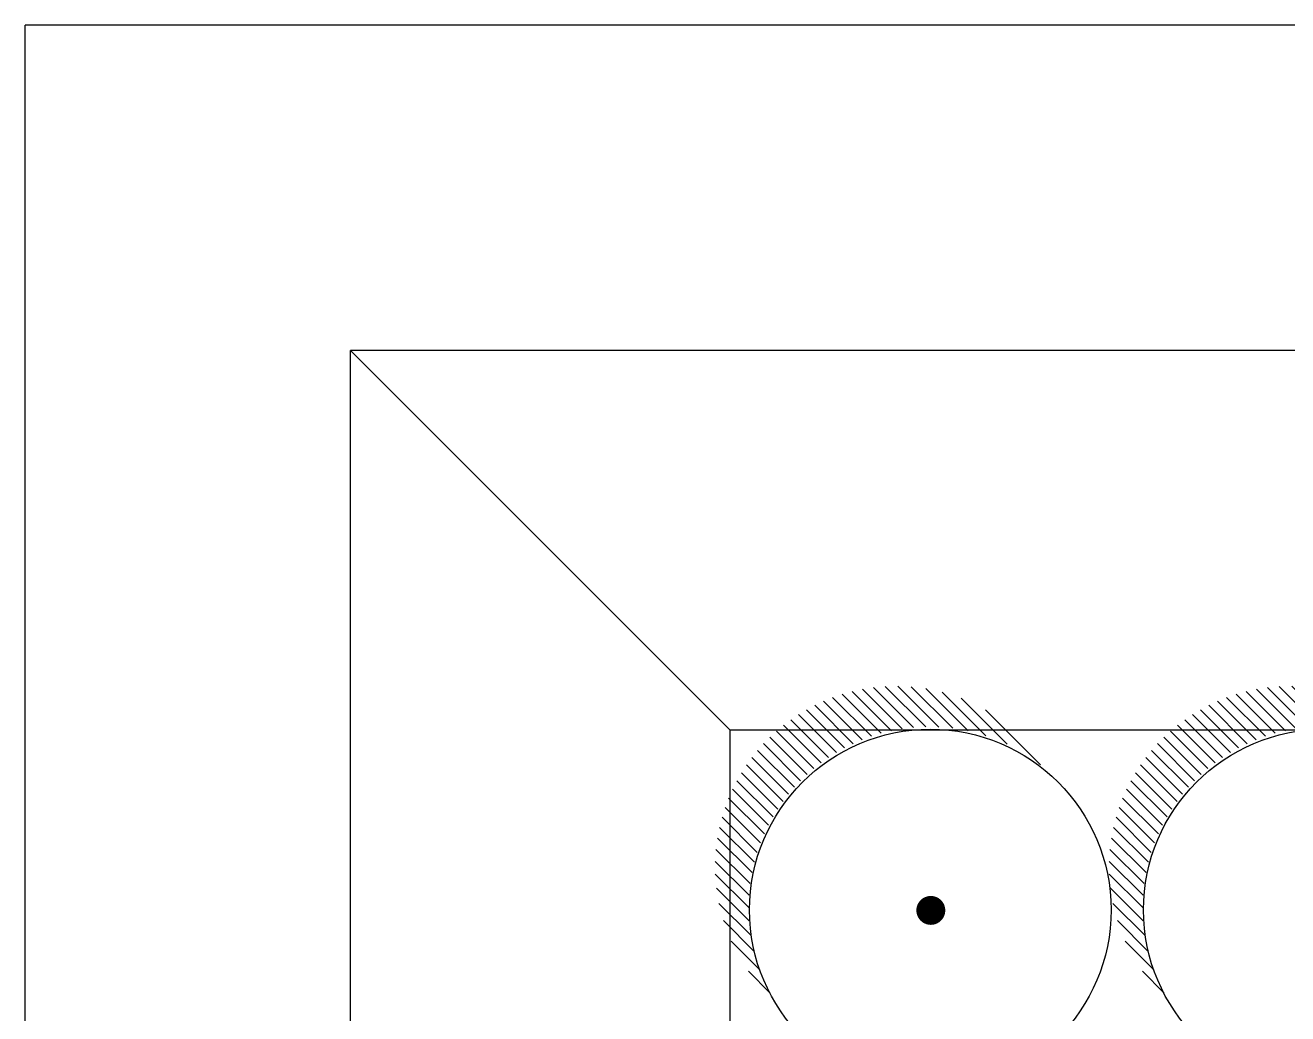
# Model space of a CAD drawing. Header units: inches. Extents: x 58 to 28157, y 27 to 25596.
# Drawn here: x 16098 to 16796, y 21212 to 21759 of the extents above; entities that cross this region are included whole.
import ezdxf

# ---------------------------------------------------------------- set-up
doc = ezdxf.new("R2010")
doc.units = ezdxf.units.IN
doc.header["$MEASUREMENT"] = 0
doc.linetypes.add('HIDDEN', pattern=[2, 1, -1])
for name, color, linetype in [('4', 4, 'Continuous'), ('ETC', 1, 'HIDDEN'), ('PLANT-01-SYMBOLS', 3, 'Continuous'), ('PLANT-02-SHADE', 9, 'Continuous')]:
    doc.layers.add(name, color=color, linetype=linetype)
doc.styles.get("Standard").update_dxf_attribs({"font": 'txt.shx', "bigfont": 'whgtxt.shx'})

# ---------------------------------------------------------------- blocks, each defined once
blk = doc.blocks.new('*X26')
at = {"color": 0}
for p, q in [((-3390.9991, 13032.294), (-3391.0595, 13032.3544)), ((-3390.9516, 13032.2111), (-3391.0306, 13032.2902)), ((-3390.9298, 13032.154), (-3391.0149, 13032.2391)), ((-3390.9175, 13032.1063), (-3391.0059, 13032.1947)), ((-3390.9106, 13032.0641), (-3391.0013, 13032.1548)), ((-3390.9075, 13032.0257), (-3390.9999, 13032.118)), ((-3390.9094, 13031.9568), (-3391.0043, 13032.0517)), ((-3390.9073, 13031.9901), (-3391.001, 13032.0838)), ((-3390.9135, 13031.9255), (-3391.0093, 13032.0213)), ((-3390.9192, 13031.8959), (-3391.0158, 13031.9925)), ((-3390.9263, 13031.8677), (-3391.0237, 13031.9651)), ((-3390.9445, 13031.8152), (-3391.0433, 13031.9139)), ((-3390.9348, 13031.8408), (-3391.0329, 13031.9389)), ((-3390.9554, 13031.7907), (-3391.0547, 13031.89)), ((-3390.9802, 13031.7447), (-3391.0806, 13031.8452)), ((-3390.9673, 13031.7672), (-3391.0672, 13031.8671)), ((-3390.994, 13031.7233), (-3391.095, 13031.8242)), ((-3391.0245, 13031.683), (-3391.1265, 13031.785)), ((-3391.0088, 13031.7027), (-3391.1103, 13031.8042)), ((-3391.0586, 13031.6464), (-3391.1616, 13031.7494)), ((-3391.0411, 13031.6643), (-3391.1436, 13031.7668)), ((-3391.6544, 13031.5704), (-3391.807, 13031.7231)), ((-3391.1164, 13031.5982), (-3391.2209, 13031.7027)), ((-3391.0963, 13031.6133), (-3391.2003, 13031.7173)), ((-3391.077, 13031.6294), (-3391.1805, 13031.7329)), ((-3391.5871, 13031.5385), (-3391.7147, 13031.6661)), ((-3391.1596, 13031.5706), (-3391.2651, 13031.6762)), ((-3391.1375, 13031.5839), (-3391.2426, 13031.6889)), ((-3391.5348, 13031.5216), (-3391.6558, 13031.6425)), ((-3391.2581, 13031.5277), (-3391.3662, 13031.6358)), ((-3391.2318, 13031.5367), (-3391.3392, 13031.6441)), ((-3391.2066, 13031.5469), (-3391.3134, 13031.6537)), ((-3391.1826, 13031.5582), (-3391.2887, 13031.6644)), ((-3391.4898, 13031.5119), (-3391.6072, 13031.6293)), ((-3391.4493, 13031.5068), (-3391.5643, 13031.6218)), ((-3391.4122, 13031.505), (-3391.5255, 13031.6183)), ((-3391.3777, 13031.5059), (-3391.4896, 13031.6177)), ((-3391.3453, 13031.5088), (-3391.456, 13031.6195)), ((-3391.3147, 13031.5136), (-3391.4245, 13031.6233)), ((-3391.2857, 13031.5199), (-3391.3946, 13031.6288))]:
    blk.add_line(p, q, dxfattribs=at)
blk = doc.blocks.new('XTREE-01')
at = {"layer": 'PLANT-01-SYMBOLS', "const_width": 0.04}
blk.add_lwpolyline([(-0.02, 0, 1), (0.02, 0, 1)], format="xyb", close=True, dxfattribs=at)
at = {"layer": 'PLANT-01-SYMBOLS'}
for points in [[(-0.0183, 0), (0.0183, 0)], [(0, 0.0194), (0, -0.0191)]]:
    blk.add_lwpolyline(points, dxfattribs=at)
blk.add_circle((0.0014, -0.0012), 0.5, dxfattribs=at)
at = {"layer": 'PLANT-02-SHADE'}
blk.add_blockref('*X26', (3391.5036, -13032.1257), dxfattribs=at)
at = {"layer": 'PLANT-01-SYMBOLS'}
for tag, p in [('NAME', (-0.4386, 0.0548)), ('SIZE', (-0.4386, -0.0619))]:
    blk.add_attdef(tag, p, '', height=0.07, dxfattribs=at)

msp = doc.modelspace()

# ---------------------------------------------------------------- linework, layer by layer
at = {"layer": '4'}
for p in [(21058.1, 21759.15), (16098.1, 21069.15)]:
    msp.add_line(p, (16098.1, 21759.15), dxfattribs=at)
at = {"layer": 'ETC', "linetype": 'Continuous'}
for p, q in [((20878.1, 21579.15), (16278.1, 21579.15)), ((16278.1, 20889.15), (16278.1, 21579.15)), ((16488.1, 21369.15), (16278.1, 21579.15)), ((20668.1, 21369.15), (16488.1, 21369.15)), ((16488.1, 20679.15), (16488.1, 21369.15))]:
    msp.add_line(p, q, dxfattribs=at)

# ---------------------------------------------------------------- block references
at = {"layer": 'PLANT-01-SYMBOLS', "xscale": 200, "yscale": 200, "zscale": 200, "rotation": 180}
for p in [(16599.01, 21269.34), (16816.94, 21269.34)]:
    msp.add_blockref('XTREE-01', p, dxfattribs=at)

doc.saveas('drawing.dxf')
